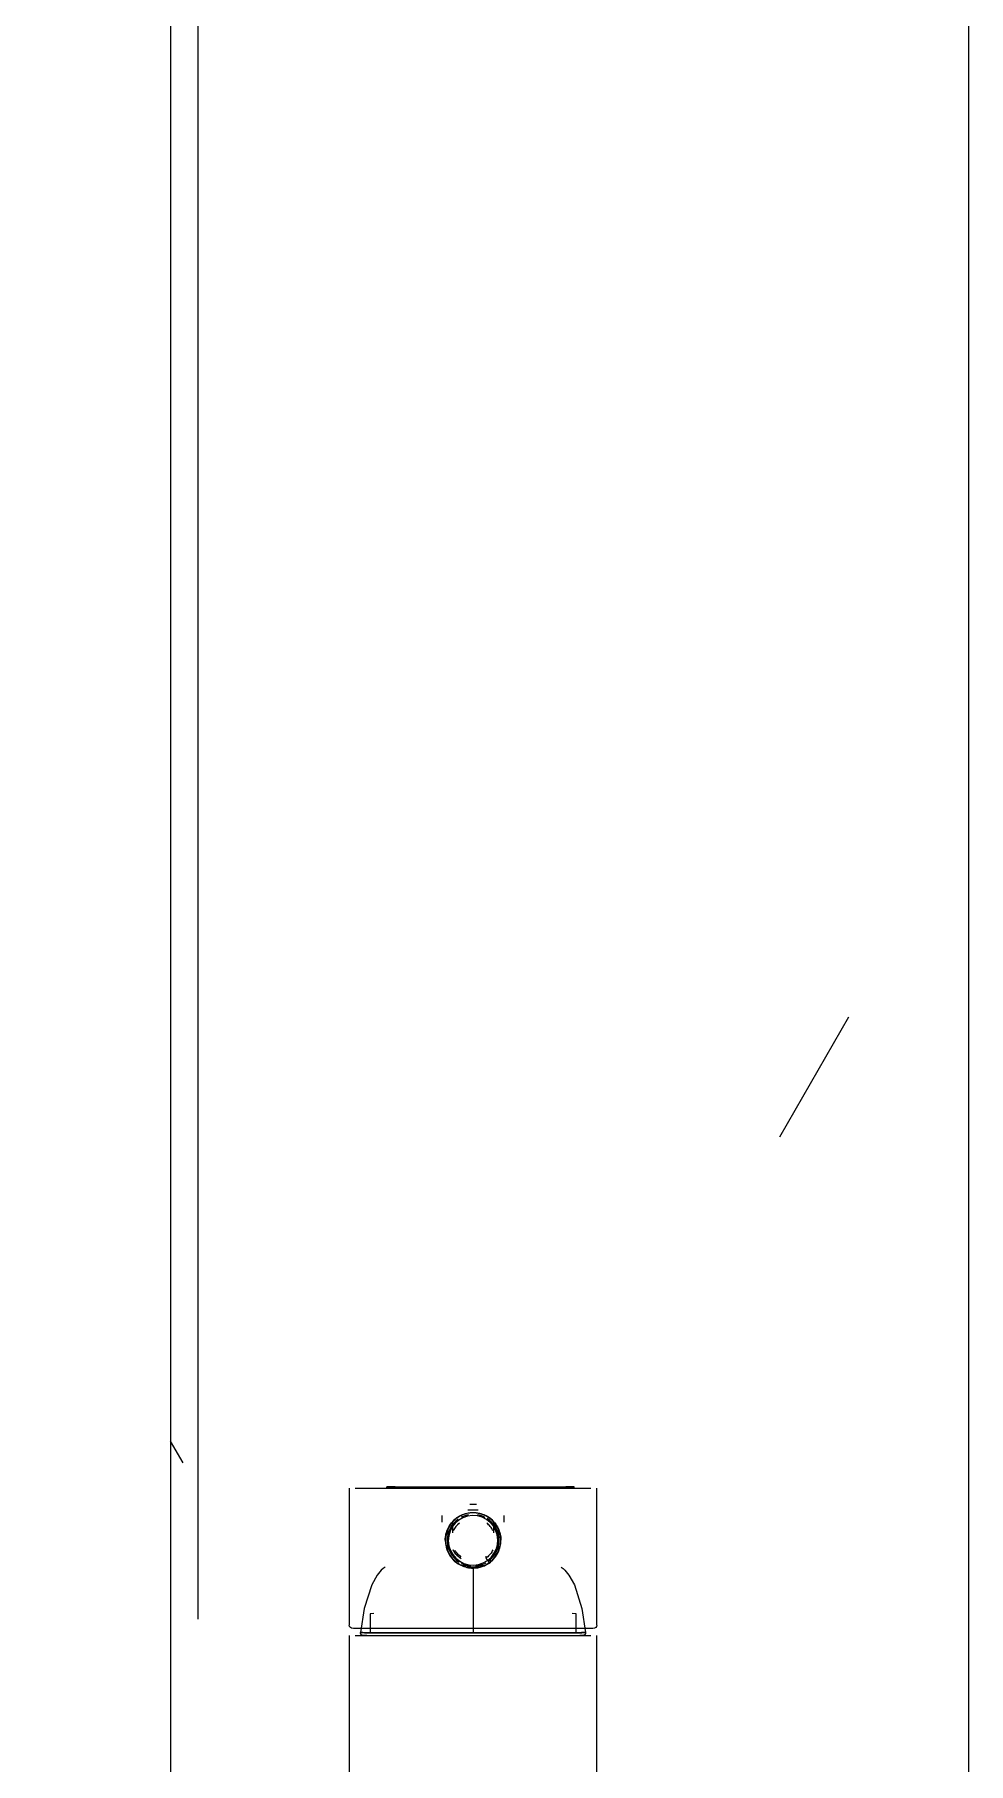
# Model space of a CAD drawing. Header units: millimetres. Extents: x -11245 to 8231, y -22520 to -3800.
# Drawn here: x -7424.3 to -7254.6, y -15160.9 to -14846.7 of the extents above; entities that cross this region are included whole.
import ezdxf

# ---------------------------------------------------------------- set-up
doc = ezdxf.new("R2010")
doc.units = ezdxf.units.MM
for name, color, linetype, lineweight in [('A-DETL-THIN', 151, 'Continuous', 9), ('A-GENM', 13, 'Continuous', 9), ('A-GLAZ', 151, 'Continuous', 9), ('G-IMPT', 8, 'Continuous', 9)]:
    doc.layers.add(name, color=color, linetype=linetype, lineweight=lineweight)
pattern_1 = [(270, (17889.65, -7594.62), (152.4, -609.6), [25.146, -432.054, 25.146, -2870.454]), (270, (17889.65, -7594.62), (152.4, -609.6), [-482.346, -432.054, 25.146, -889.254, -1524]), (270, (17889.65, -7594.62), (152.4, -609.6), [-1828.8, 25.146, -432.054, 25.146, -1041.654]), (270, (17889.65, -7594.62), (152.4, -609.6), [-2311.146, -279.654, 25.146, -736.854]), (30, (17965.85, -7823.22), (451.7291, 436.7823), [25.146, -432.054, 25.146, -432.054, -2438.4]), (30, (17965.85, -7823.22), (451.7291, 436.7823), [-914.4, 25.146, -889.254, 25.146, -432.054, -1066.8]), (30, (17965.85, -7823.22), (451.7291, 436.7823), [-2286, 25.146, -279.654, 25.146, -736.854]), (150, (18270.65, -7899.42), (-604.1291, 172.8177), [25.146, -432.054, 25.146, -2870.454]), (150, (18270.65, -7899.42), (-604.1291, 172.8177), [-482.346, -432.054, 25.146, -889.254, -1524]), (150, (18270.65, -7899.42), (-604.1291, 172.8177), [-1828.8, 25.146, -432.054, 25.146, -1041.654]), (150, (18270.65, -7899.42), (-604.1291, 172.8177), [-2311.146, -279.654, 25.146, -736.854])]

# ---------------------------------------------------------------- blocks, each defined once
blk = doc.blocks.new('CRT_JAN_Correr_Vidro e Madeira_4 Folhas - 220x90 cm p 120-4292420-PONTOS ELÉTRICOS TÉRREO')
at = {"layer": 'A-GLAZ'}
for p, q in [((541.81, 240), (36.81, 240)), ((1095.58, 100), (-1112.19, 100))]:
    blk.add_line(p, q, dxfattribs=at)
blk = doc.blocks.new('CRT_MGN_COZ_Fogão a lenha completo - CRT_MGN_COZ_Fogão a lenha completo-5005769-PONTOS ELÉTRICOS TÉRREO')
at = {"layer": 'A-GENM'}
h = blk.add_hatch(dxfattribs=at)
h.set_pattern_fill('FP_6', color=256, style=0, pattern_type=2)
h.set_pattern_definition(pattern_1)
h.paths.add_polyline_path([(3970, -87.5), (4000, -139.46), (4000, -87.5)])
h.paths.add_polyline_path([(1410, 350), (1410, -340), (4000, -340), (4000, -237.5), (3970, -237.5), (3970, 62.5), (4000, 10.54), (4000, 350), (1442.34, 350)])
h.paths.add_polyline_path([(2256.92, -102.67), (2257.17, 149.9), (2259.08, 159.51), (2263.62, 170), (2271.57, 180.36), (2279.15, 186.57), (2287.79, 191.19), (2297.17, 194.04), (2306.92, 195), (3101.83, 194.76), (3111.44, 192.85), (3121.92, 188.3), (3132.28, 180.36), (3138.5, 172.78), (3143.12, 164.13), (3145.96, 154.75), (3146.92, 145), (3146.68, -149.9), (3144.74, -159.61), (3140.23, -170), (3132.28, -180.36), (3124.7, -186.57), (3116.06, -191.19), (3106.68, -194.04), (3096.92, -195), (2713.98, -195), (2713.74, -227.44), (2752, -228.6), (2752, -271.4), (2722.91, -272.27), (2701.93, -272.2), (2703.76, -271.4), (2692.15, -270.75), (2681.35, -261.85), (2677.61, -249.66), (2682.89, -235.98), (2686.3, -233.5), (2686.31, -225.81), (2686, -195), (2302.02, -194.76), (2292.41, -192.85), (2281.92, -188.3), (2271.57, -180.36), (2265.35, -172.78), (2260.73, -164.13), (2257.89, -154.75), (2256.92, -145), (2256.92, -108.91)])
h.paths.add_polyline_path([(2690.34, -257.95), (2691.94, -259.61), (2690.46, -258.1), (2690.39, -258)])
h.paths.add_polyline_path([(2707.64, -259.78), (2709.56, -258.19), (2708.36, -259.16), (2707.67, -259.76)])
h.paths.add_polyline_path([(2752.46, -231.98), (2753.3, -228.27), (2753.85, -227.5), (2778.8, -228.6), (2778.8, -271.4), (2753.3, -271.73), (2752.46, -232.24)])
h.paths.add_polyline_path([(2776.55, -243.76), (2776.8, -243.79), (2776.8, -243.72)])
h.paths.add_polyline_path([(2777.69, -250), (2778.8, -250.27), (2778.19, -249.26)])
at = {"layer": 'G-IMPT'}
for p, q in [((3096.92, -195), (2713.98, -195)), ((2752, -227.5), (2725, -227.5)), ((2752, -228.6), (2752, -250)), ((2753.3, -250), (2753.3, -228.27)), ((2778.8, -227.5), (2753.87, -227.5)), ((2778.8, -228.6), (2778.8, -250)), ((2755.96, -231.3), (2752.46, -231.3)), ((2752.46, -250), (2752.46, -231.3)), ((2753.3, -234.37), (2753.3, -230.32)), ((2756, -231.98), (2755.96, -231.3)), ((2779, -234.35), (2778.8, -234.35)), ((2778.8, -234.35), (2779, -234.35)), ((2778.8, -234.35), (2779, -234.35)), ((2779, -235.84), (2778.8, -235.84)), ((2779, -235.84), (2779, -266.86)), ((2753.3, -246.85), (2753.3, -239.31)), ((2772.61, -244.4), (2773.78, -244.4)), ((2764.67, -249.58), (2764.67, -248.05)), ((2767.25, -245.4), (2768.99, -245.4)), ((2770.34, -245.4), (2771.35, -245.4)), ((2770.67, -246.32), (2772.71, -246.31)), ((2752, -250), (2752, -271.4)), ((2752.46, -268.7), (2752.46, -250)), ((2753.3, -271.73), (2753.3, -250)), ((2764.67, -251.95), (2764.67, -250.42)), ((2774.8, -250.94), (2774.8, -249.06)), ((2775.8, -250.61), (2775.8, -249.39)), ((2778.8, -251.65), (2778.8, -248.35)), ((2778.8, -250), (2778.8, -271.4)), ((2753.3, -260.69), (2753.3, -253.15)), ((2765.1, -253.09), (2766.08, -252.4)), ((2772.71, -253.69), (2770.67, -253.68)), ((2767.25, -254.6), (2768.99, -254.6)), ((2770.34, -254.6), (2771.35, -254.6)), ((2773.78, -255.6), (2772.61, -255.6)), ((2753.3, -270.15), (2753.3, -265.63)), ((2778.8, -266.86), (2779, -266.86)), ((2752.46, -268.7), (2755.96, -268.7)), ((2755.96, -268.7), (2756, -268)), ((2778.8, -268.35), (2779, -268.35)), ((2778.8, -268.35), (2779, -268.35)), ((2778.8, -268.35), (2779, -268.35)), ((2725, -272.5), (2752, -272.5)), ((2753.87, -272.5), (2778.8, -272.5))]:
    blk.add_line(p, q, dxfattribs=at)
at = {"layer": 'G-IMPT', "flags": 128}
for points in [[(2752, -230.05), (2752, -230.03), (2752, -230.01), (2752, -229.99), (2752.01, -229.97), (2752.01, -229.95), (2752.01, -229.93), (2752.02, -229.91), (2752.03, -229.89), (2752.03, -229.87), (2752.04, -229.85), (2752.05, -229.84), (2752.06, -229.82), (2752.07, -229.8), (2752.08, -229.78), (2752.09, -229.77), (2752.1, -229.75), (2752.11, -229.73), (2752.12, -229.72), (2752.14, -229.7), (2752.15, -229.69), (2752.17, -229.68), (2752.18, -229.66), (2752.2, -229.65), (2752.21, -229.64), (2752.23, -229.63), (2752.25, -229.62), (2752.26, -229.61), (2752.28, -229.6), (2752.3, -229.59), (2752.32, -229.58), (2752.34, -229.58), (2752.36, -229.57), (2752.38, -229.56), (2752.4, -229.56), (2752.42, -229.56), (2752.43, -229.55), (2752.45, -229.55), (2752.47, -229.55), (2752.49, -229.55), (2752.51, -229.55), (2752.53, -229.55), (2752.55, -229.55)], [(2752, -230.67), (2752, -230.49), (2752, -230.34), (2752, -230.22), (2752, -230.13), (2752, -230.07), (2752, -230.05)], [(2752, -230.05), (2752, -230.06), (2752, -230.11), (2752, -230.19), (2752, -230.3), (2752, -230.45), (2752, -230.62), (2752, -230.83), (2752, -231.06), (2752, -231.33), (2752, -231.62), (2752, -231.95), (2752, -232.3), (2752, -232.69), (2752, -233.1), (2752, -233.53), (2752, -234), (2752, -234.49), (2752, -235), (2752, -235.54), (2752, -236.1), (2752, -236.68), (2752, -237.29), (2752, -237.91), (2752, -238.56), (2752, -239.22), (2752, -239.9), (2752, -240.6), (2752, -241.31), (2752, -242.03), (2752, -242.77), (2752, -243.52), (2752, -244.28), (2752, -245.05), (2752, -245.83), (2752, -246.61), (2752, -247.4), (2752, -248.19), (2752, -248.99), (2752, -249.78), (2752, -250)], [(2764.4, -234), (2764.19, -233.64), (2763.89, -233.3), (2762.97, -232.58), (2761.18, -231.59), (2756.88, -230.23), (2752.55, -229.55)], [(2774.3, -249.88), (2774.29, -249.68), (2774.27, -249.48), (2774.25, -249.28), (2774.22, -249.09), (2774.18, -248.89), (2774.13, -248.7), (2774.07, -248.5), (2774.01, -248.31), (2773.94, -248.13), (2773.86, -247.94), (2773.77, -247.76), (2773.68, -247.59), (2773.58, -247.41), (2773.47, -247.24), (2773.36, -247.08), (2773.24, -246.92), (2773.11, -246.76), (2772.98, -246.61), (2772.84, -246.47), (2772.7, -246.33), (2772.55, -246.2), (2772.39, -246.07), (2772.23, -245.95), (2772.07, -245.84), (2771.9, -245.73), (2771.73, -245.63), (2771.55, -245.54), (2771.37, -245.45), (2771.19, -245.37), (2771, -245.3), (2770.81, -245.23), (2770.62, -245.18), (2770.42, -245.13), (2770.23, -245.09), (2770.03, -245.05), (2769.83, -245.03), (2769.63, -245.01), (2769.43, -245), (2769.23, -245), (2769.03, -245.01), (2768.84, -245.02), (2768.64, -245.04), (2768.44, -245.07), (2768.24, -245.11), (2768.05, -245.16), (2767.86, -245.21), (2767.67, -245.27), (2767.48, -245.34), (2767.29, -245.42), (2767.11, -245.5), (2766.93, -245.6), (2766.76, -245.69), (2766.59, -245.8), (2766.42, -245.91), (2766.26, -246.03), (2766.11, -246.15), (2765.95, -246.28), (2765.81, -246.42), (2765.67, -246.56), (2765.53, -246.71), (2765.4, -246.87), (2765.28, -247.02), (2765.17, -247.19), (2765.06, -247.35), (2764.96, -247.53), (2764.86, -247.7), (2764.77, -247.88), (2764.69, -248.06), (2764.62, -248.25), (2764.55, -248.44), (2764.49, -248.63), (2764.44, -248.82), (2764.4, -249.02), (2764.36, -249.21), (2764.33, -249.41), (2764.32, -249.61), (2764.3, -249.81), (2764.3, -250.01), (2764.3, -250.06)], [(2752, -250), (2752, -250.8), (2752, -251.59), (2752, -252.39), (2752, -253.18), (2752, -253.96), (2752, -254.74), (2752, -255.51), (2752, -256.28), (2752, -257.03), (2752, -257.77), (2752, -258.5), (2752, -259.21), (2752, -259.91), (2752, -260.6), (2752, -261.27), (2752, -261.92), (2752, -262.55), (2752, -263.16), (2752, -263.75), (2752, -264.31), (2752, -264.86), (2752, -265.38), (2752, -265.87), (2752, -266.34), (2752, -266.79), (2752, -267.21), (2752, -267.6), (2752, -267.96), (2752, -268.29), (2752, -268.6), (2752, -268.87), (2752, -269.11), (2752, -269.33), (2752, -269.51), (2752, -269.66), (2752, -269.78), (2752, -269.87), (2752, -269.93), (2752, -269.95)], [(2764.3, -250.12), (2764.31, -250.32), (2764.33, -250.52), (2764.35, -250.72), (2764.38, -250.91), (2764.42, -251.11), (2764.47, -251.3), (2764.53, -251.5), (2764.59, -251.69), (2764.66, -251.87), (2764.74, -252.06), (2764.83, -252.24), (2764.92, -252.41), (2765.02, -252.59), (2765.13, -252.76), (2765.24, -252.92), (2765.36, -253.08), (2765.49, -253.24), (2765.62, -253.39), (2765.76, -253.53), (2765.9, -253.67), (2766.05, -253.8), (2766.21, -253.93), (2766.37, -254.05), (2766.53, -254.16), (2766.7, -254.27), (2766.87, -254.37), (2767.05, -254.46), (2767.23, -254.55), (2767.41, -254.63), (2767.6, -254.7), (2767.79, -254.77), (2767.98, -254.82), (2768.18, -254.87), (2768.37, -254.91), (2768.57, -254.95), (2768.77, -254.97), (2768.97, -254.99), (2769.17, -255), (2769.37, -255), (2769.57, -254.99), (2769.76, -254.98), (2769.96, -254.96), (2770.16, -254.93), (2770.36, -254.89), (2770.55, -254.84), (2770.74, -254.79), (2770.93, -254.73), (2771.12, -254.66), (2771.31, -254.58), (2771.49, -254.5), (2771.67, -254.4), (2771.84, -254.31), (2772.01, -254.2), (2772.18, -254.09), (2772.34, -253.97), (2772.49, -253.85), (2772.65, -253.72), (2772.79, -253.58), (2772.93, -253.44), (2773.07, -253.29), (2773.2, -253.13), (2773.32, -252.98), (2773.43, -252.81), (2773.54, -252.65), (2773.64, -252.47), (2773.74, -252.3), (2773.83, -252.12), (2773.91, -251.94), (2773.98, -251.75), (2774.05, -251.56), (2774.11, -251.37), (2774.16, -251.18), (2774.2, -250.98), (2774.24, -250.79), (2774.27, -250.59), (2774.28, -250.39), (2774.3, -250.19), (2774.3, -249.99), (2774.3, -249.94)], [(2766.4, -252.3), (2766.23, -252.33), (2766.08, -252.4)], [(2764.4, -266), (2764.19, -266.36), (2763.89, -266.7), (2762.97, -267.42), (2761.18, -268.41), (2756.88, -269.77), (2752.55, -270.45)], [(2752, -269.95), (2752, -269.94), (2752, -269.89), (2752, -269.81), (2752, -269.7), (2752, -269.55), (2752, -269.38)], [(2752.55, -270.45), (2752.53, -270.45), (2752.51, -270.45), (2752.49, -270.45), (2752.47, -270.45), (2752.45, -270.45), (2752.43, -270.45), (2752.41, -270.44), (2752.39, -270.44), (2752.37, -270.43), (2752.35, -270.43), (2752.33, -270.42), (2752.31, -270.42), (2752.29, -270.41), (2752.28, -270.4), (2752.26, -270.39), (2752.24, -270.38), (2752.22, -270.37), (2752.21, -270.36), (2752.19, -270.34), (2752.18, -270.33), (2752.16, -270.32), (2752.15, -270.31), (2752.13, -270.29), (2752.12, -270.28), (2752.11, -270.26), (2752.09, -270.24), (2752.08, -270.23), (2752.07, -270.21), (2752.06, -270.19), (2752.05, -270.18), (2752.04, -270.16), (2752.04, -270.14), (2752.03, -270.12), (2752.02, -270.1), (2752.02, -270.08), (2752.01, -270.06), (2752.01, -270.04), (2752.01, -270.02), (2752, -270), (2752, -269.98), (2752, -269.96), (2752, -269.95)]]:
    blk.add_lwpolyline(points, dxfattribs=at)
at = {"layer": 'G-IMPT'}
for radius, start, end in [(5.05, 90, 142.1674), (5, 38.127, 141.9337), (5, 90, 128.5714), (5.05, 37.8326, 90), (5, 51.4286, 90), (5, 154.8551, 167.1429), (4.7, 152.9513, 170), (4.5, 1.3693, 181.3693), (5, 141.4286, 154.2857), (4.7, 90, 147.2374), (4.7, 35.365, 90), (5, 25.7143, 38.5714), (4.7, 10, 27.035), (5, 0, 25.1542), (5, 168.6569, 180), (5, 178.0045, 180), (5, 180, 191.3602), (5, 181.3693, 183.2933), (5, 192.8571, 218.5714), (4.7, 190, 210), (4.5, 181.3693, 1.3693), (5, 321.4286, 360), (4.7, 332.4541, 350), (5.05, 210.2856, 270), (5, 210.4041, 332.1301), (4.7, 215.365, 270), (5, 231.4286, 270), (5.05, 270, 331.6083), (4.7, 270, 327.2374), (5, 270, 308.5714)]:
    blk.add_arc((2769.3, -250), radius, start, end, dxfattribs=at)
for points in [[(2753.3, -228.27), (2753.3, -227.76), (2753.49, -227.51), (2753.85, -227.5)], [(2779, -234.35), (2779, -234.35), (2779, -234.94), (2779, -235.84)], [(2779, -235.84), (2779, -234.94), (2779, -234.35), (2779, -234.35)], [(2752.55, -245.07), (2752.55, -246.76), (2752.55, -248.43), (2752.55, -250)], [(2765.54, -247.22), (2765.47, -247.17), (2765.4, -247.13), (2765.34, -247.08)], [(2766.4, -247.7), (2766.34, -247.7), (2766.23, -247.68), (2766.13, -247.63), (2766.08, -247.6)], [(2766.4, -247.7), (2766.54, -247.51), (2766.86, -247.15), (2767.25, -246.86), (2767.46, -246.74)], [(2772.43, -247.51), (2772.05, -247.04), (2771.57, -246.66), (2771.04, -246.4)], [(2772.43, -247.51), (2772.24, -247.27), (2771.81, -246.85), (2771.3, -246.53), (2771.04, -246.4)], [(2752.55, -250), (2752.55, -251.57), (2752.55, -253.24), (2752.55, -254.93)], [(2764.4, -250), (2764.4, -249.64), (2764.4, -249.28), (2764.4, -248.91)], [(2764.4, -251.1), (2764.4, -250.73), (2764.4, -250.36), (2764.4, -250)], [(2767.56, -253.6), (2767.3, -253.47), (2766.79, -253.15), (2766.36, -252.73), (2766.17, -252.49)], [(2767.56, -253.6), (2767.29, -253.47), (2766.78, -253.15), (2766.36, -252.73), (2766.17, -252.49)], [(2771.04, -253.6), (2771.3, -253.47), (2771.81, -253.15), (2772.24, -252.73), (2772.43, -252.49)], [(2771.04, -253.6), (2771.31, -253.47), (2771.82, -253.15), (2772.24, -252.73), (2772.43, -252.49)], [(2779, -268.35), (2779, -268.35), (2779, -267.76), (2779, -266.86)], [(2779, -266.86), (2779, -267.76), (2779, -268.35), (2779, -268.35)], [(2752.55, -267.62), (2752.55, -268.09), (2752.55, -268.91), (2752.55, -269.77), (2752.55, -270.32), (2752.55, -270.52), (2752.55, -270.32), (2752.55, -269.96), (2752.55, -269.72)], [(2753.85, -272.5), (2753.49, -272.49), (2753.3, -272.24), (2753.3, -271.73)]]:
    blk.add_open_spline(points, degree=3, dxfattribs=at)
for points, knots in [([(2752.46, -230.55), (2752.46, -230.4), (2752.46, -230.13), (2752.46, -230.38), (2752.46, -231.36), (2752.46, -232.81), (2752.46, -234.8), (2752.46, -237.28), (2752.46, -240.08), (2752.46, -243.2), (2752.46, -246.65), (2752.46, -248.91), (2752.46, -250)], [-0.5555556, -0.5555556, -0.5555556, -0.5555556, -0.5138889, -0.4444444, -0.3888889, -0.3333333, -0.2777778, -0.2222222, -0.1666667, -0.1111111, -0.0555556, 0, 0, 0, 0]), ([(2752.55, -229.95), (2752.55, -229.87), (2752.55, -229.65), (2752.55, -229.48), (2752.55, -229.68), (2752.55, -230.23), (2752.55, -231.09), (2752.55, -232.32), (2752.55, -233.88), (2752.55, -236.27), (2752.55, -238.45), (2752.55, -240.05)], [0.4388646, 0.4388646, 0.4388646, 0.4388646, 0.4583333, 0.5, 0.5416667, 0.5833333, 0.625, 0.6666667, 0.7083333, 0.75, 0.8333333, 0.8333333, 0.8333333, 0.8333333]), ([(2769.3, -244.95), (2768.72, -244.95), (2767.6, -245.14), (2765.92, -246.07), (2764.6, -247.73), (2764.25, -249.23), (2764.25, -250)], [-1, -1, -1, -1, -0.785714, -0.571429, -0.285714, 0, 0, 0, 0]), ([(2769.3, -244.95), (2769.68, -244.95), (2770.44, -245.04), (2771.51, -245.41), (2772.32, -245.92), (2772.88, -246.42), (2773.38, -246.98), (2773.89, -247.79), (2774.26, -248.86), (2774.35, -249.62), (2774.35, -250)], [-1, -1, -1, -1, -0.857143, -0.714286, -0.571429, -0.5, -0.428571, -0.285714, -0.142857, 0, 0, 0, 0]), ([(2765.92, -247.86), (2766, -247.74), (2766.43, -247.13), (2767.03, -246.66), (2767.56, -246.4)], [-0.641265, -0.641265, -0.641265, -0.641265, -0.5714286, -0.2857143, -0.2857143, -0.2857143, -0.2857143]), ([(2765.92, -247.86), (2766, -247.74), (2766.26, -247.38), (2766.79, -246.85), (2767.3, -246.53), (2767.56, -246.4)], [-0.6413725, -0.6413725, -0.6413725, -0.6413725, -0.5714286, -0.4285714, -0.2857143, -0.2857143, -0.2857143, -0.2857143]), ([(2752.46, -250), (2752.46, -251.36), (2752.46, -254.2), (2752.46, -258.45), (2752.46, -261.45), (2752.46, -263.69), (2752.46, -265.16), (2752.46, -266.46), (2752.46, -267.94), (2752.46, -269.21), (2752.46, -269.91), (2752.46, -269.7), (2752.46, -269.45)], [-1, -1, -1, -1, -0.9305556, -0.8611111, -0.7916667, -0.7569444, -0.7222222, -0.6875, -0.6527778, -0.5833333, -0.5138889, -0.4444444, -0.4444444, -0.4444444, -0.4444444]), ([(2764.4, -250), (2764.29, -250), (2764.04, -250), (2763.63, -250), (2763.31, -250), (2762.98, -250), (2762.53, -250), (2761.71, -250), (2760.47, -250), (2758.92, -250), (2757.35, -250), (2755.23, -250), (2753.62, -250), (2752.55, -250)], [-1, -1, -1, -1, -0.9375, -0.90625, -0.875, -0.84375, -0.8125, -0.75, -0.625, -0.5, -0.375, -0.25, 0, 0, 0, 0]), ([(2764.25, -250), (2764.25, -250.58), (2764.44, -251.7), (2765.37, -253.38), (2767.03, -254.7), (2768.53, -255.05), (2769.3, -255.05)], [-1, -1, -1, -1, -0.785714, -0.571429, -0.285714, 0, 0, 0, 0]), ([(2774.35, -250), (2774.35, -250.38), (2774.26, -251.14), (2773.89, -252.21), (2773.38, -253.02), (2772.88, -253.58), (2772.32, -254.08), (2771.51, -254.59), (2770.44, -254.96), (2769.68, -255.05), (2769.3, -255.05)], [-1, -1, -1, -1, -0.857143, -0.714286, -0.571429, -0.5, -0.428571, -0.285714, -0.142857, 0, 0, 0, 0]), ([(2752.55, -259.95), (2752.55, -261.55), (2752.55, -263.73), (2752.55, -266.12), (2752.55, -267.16), (2752.55, -267.62)], [0.1666667, 0.1666667, 0.1666667, 0.1666667, 0.25, 0.2916667, 0.3333333, 0.3333333, 0.3333333, 0.3333333])]:
    blk.add_open_spline(points, degree=3, knots=knots, dxfattribs=at)
blk = doc.blocks.new('CRT_MGN_COZ_Fogão a lenha completo - CRT_MGN_COZ_Fogão a lenha completo-V30-PONTOS ELÉTRICOS TÉRREO')
at = {"layer": 'A-GENM'}
h = blk.add_hatch(dxfattribs=at)
h.set_pattern_fill('FP_6', color=256, style=0, pattern_type=2)
h.set_pattern_definition(pattern_1)
h.paths.add_polyline_path([(3970, -87.5), (4000, -139.46), (4000, -87.5)])
h.paths.add_polyline_path([(1410, 350), (1410, -340), (4000, -340), (4000, -237.5), (3970, -237.5), (3970, 62.5), (4000, 10.54), (4000, 350), (1442.34, 350)])
h.paths.add_polyline_path([(2256.92, -102.67), (2257.17, 149.9), (2259.08, 159.51), (2263.62, 170), (2271.57, 180.36), (2279.15, 186.57), (2287.79, 191.19), (2297.17, 194.04), (2306.92, 195), (3101.83, 194.76), (3111.44, 192.85), (3121.92, 188.3), (3132.28, 180.36), (3138.5, 172.78), (3143.12, 164.13), (3145.96, 154.75), (3146.92, 145), (3146.68, -149.9), (3144.74, -159.61), (3140.23, -170), (3132.28, -180.36), (3124.7, -186.57), (3116.06, -191.19), (3106.68, -194.04), (3096.92, -195), (2713.98, -195), (2713.74, -227.44), (2752, -228.6), (2752, -271.4), (2722.91, -272.27), (2701.93, -272.2), (2703.76, -271.4), (2692.15, -270.75), (2681.35, -261.85), (2677.61, -249.66), (2682.89, -235.98), (2686.3, -233.5), (2686.31, -225.81), (2686, -195), (2302.02, -194.76), (2292.41, -192.85), (2281.92, -188.3), (2271.57, -180.36), (2265.35, -172.78), (2260.73, -164.13), (2257.89, -154.75), (2256.92, -145), (2256.92, -108.91)])
h.paths.add_polyline_path([(2690.34, -257.95), (2691.94, -259.61), (2690.46, -258.1), (2690.39, -258)])
h.paths.add_polyline_path([(2707.64, -259.78), (2709.56, -258.19), (2708.36, -259.16), (2707.67, -259.76)])
h.paths.add_polyline_path([(2752.46, -231.98), (2753.3, -228.27), (2753.85, -227.5), (2778.8, -228.6), (2778.8, -271.4), (2753.3, -271.73), (2752.46, -232.24)])
h.paths.add_polyline_path([(2776.55, -243.76), (2776.8, -243.79), (2776.8, -243.72)])
h.paths.add_polyline_path([(2777.69, -250), (2778.8, -250.27), (2778.19, -249.26)])
at = {"layer": 'G-IMPT'}
for p, q in [((3096.92, -195), (2713.98, -195)), ((2752, -227.5), (2725, -227.5)), ((2752, -228.6), (2752, -250)), ((2753.3, -250), (2753.3, -228.27)), ((2778.8, -227.5), (2753.87, -227.5)), ((2778.8, -228.6), (2778.8, -250)), ((2755.96, -231.3), (2752.46, -231.3)), ((2752.46, -250), (2752.46, -231.3)), ((2753.3, -234.37), (2753.3, -230.32)), ((2756, -231.98), (2755.96, -231.3)), ((2779, -234.35), (2778.8, -234.35)), ((2778.8, -234.35), (2779, -234.35)), ((2778.8, -234.35), (2779, -234.35)), ((2779, -235.84), (2778.8, -235.84)), ((2779, -235.84), (2779, -266.86)), ((2753.3, -246.85), (2753.3, -239.31)), ((2772.61, -244.4), (2773.78, -244.4)), ((2764.67, -249.58), (2764.67, -248.05)), ((2767.25, -245.4), (2768.99, -245.4)), ((2770.34, -245.4), (2771.35, -245.4)), ((2770.67, -246.32), (2772.71, -246.31)), ((2752, -250), (2752, -271.4)), ((2752.46, -268.7), (2752.46, -250)), ((2753.3, -271.73), (2753.3, -250)), ((2764.67, -251.95), (2764.67, -250.42)), ((2774.8, -250.94), (2774.8, -249.06)), ((2775.8, -250.61), (2775.8, -249.39)), ((2778.8, -251.65), (2778.8, -248.35)), ((2778.8, -250), (2778.8, -271.4)), ((2753.3, -260.69), (2753.3, -253.15)), ((2765.1, -253.09), (2766.08, -252.4)), ((2772.71, -253.69), (2770.67, -253.68)), ((2767.25, -254.6), (2768.99, -254.6)), ((2770.34, -254.6), (2771.35, -254.6)), ((2773.78, -255.6), (2772.61, -255.6)), ((2753.3, -270.15), (2753.3, -265.63)), ((2778.8, -266.86), (2779, -266.86)), ((2752.46, -268.7), (2755.96, -268.7)), ((2755.96, -268.7), (2756, -268)), ((2778.8, -268.35), (2779, -268.35)), ((2778.8, -268.35), (2779, -268.35)), ((2778.8, -268.35), (2779, -268.35)), ((2725, -272.5), (2752, -272.5)), ((2753.87, -272.5), (2778.8, -272.5))]:
    blk.add_line(p, q, dxfattribs=at)
at = {"layer": 'G-IMPT', "flags": 128}
for points in [[(2752, -230.05), (2752, -230.03), (2752, -230.01), (2752, -229.99), (2752.01, -229.97), (2752.01, -229.95), (2752.01, -229.93), (2752.02, -229.91), (2752.03, -229.89), (2752.03, -229.87), (2752.04, -229.85), (2752.05, -229.84), (2752.06, -229.82), (2752.07, -229.8), (2752.08, -229.78), (2752.09, -229.77), (2752.1, -229.75), (2752.11, -229.73), (2752.12, -229.72), (2752.14, -229.7), (2752.15, -229.69), (2752.17, -229.68), (2752.18, -229.66), (2752.2, -229.65), (2752.21, -229.64), (2752.23, -229.63), (2752.25, -229.62), (2752.26, -229.61), (2752.28, -229.6), (2752.3, -229.59), (2752.32, -229.58), (2752.34, -229.58), (2752.36, -229.57), (2752.38, -229.56), (2752.4, -229.56), (2752.42, -229.56), (2752.43, -229.55), (2752.45, -229.55), (2752.47, -229.55), (2752.49, -229.55), (2752.51, -229.55), (2752.53, -229.55), (2752.55, -229.55)], [(2752, -230.67), (2752, -230.49), (2752, -230.34), (2752, -230.22), (2752, -230.13), (2752, -230.07), (2752, -230.05)], [(2752, -230.05), (2752, -230.06), (2752, -230.11), (2752, -230.19), (2752, -230.3), (2752, -230.45), (2752, -230.62), (2752, -230.83), (2752, -231.06), (2752, -231.33), (2752, -231.62), (2752, -231.95), (2752, -232.3), (2752, -232.69), (2752, -233.1), (2752, -233.53), (2752, -234), (2752, -234.49), (2752, -235), (2752, -235.54), (2752, -236.1), (2752, -236.68), (2752, -237.29), (2752, -237.91), (2752, -238.56), (2752, -239.22), (2752, -239.9), (2752, -240.6), (2752, -241.31), (2752, -242.03), (2752, -242.77), (2752, -243.52), (2752, -244.28), (2752, -245.05), (2752, -245.83), (2752, -246.61), (2752, -247.4), (2752, -248.19), (2752, -248.99), (2752, -249.78), (2752, -250)], [(2764.4, -234), (2764.19, -233.64), (2763.89, -233.3), (2762.97, -232.58), (2761.18, -231.59), (2756.88, -230.23), (2752.55, -229.55)], [(2774.3, -249.88), (2774.29, -249.68), (2774.27, -249.48), (2774.25, -249.28), (2774.22, -249.09), (2774.18, -248.89), (2774.13, -248.7), (2774.07, -248.5), (2774.01, -248.31), (2773.94, -248.13), (2773.86, -247.94), (2773.77, -247.76), (2773.68, -247.59), (2773.58, -247.41), (2773.47, -247.24), (2773.36, -247.08), (2773.24, -246.92), (2773.11, -246.76), (2772.98, -246.61), (2772.84, -246.47), (2772.7, -246.33), (2772.55, -246.2), (2772.39, -246.07), (2772.23, -245.95), (2772.07, -245.84), (2771.9, -245.73), (2771.73, -245.63), (2771.55, -245.54), (2771.37, -245.45), (2771.19, -245.37), (2771, -245.3), (2770.81, -245.23), (2770.62, -245.18), (2770.42, -245.13), (2770.23, -245.09), (2770.03, -245.05), (2769.83, -245.03), (2769.63, -245.01), (2769.43, -245), (2769.23, -245), (2769.03, -245.01), (2768.84, -245.02), (2768.64, -245.04), (2768.44, -245.07), (2768.24, -245.11), (2768.05, -245.16), (2767.86, -245.21), (2767.67, -245.27), (2767.48, -245.34), (2767.29, -245.42), (2767.11, -245.5), (2766.93, -245.6), (2766.76, -245.69), (2766.59, -245.8), (2766.42, -245.91), (2766.26, -246.03), (2766.11, -246.15), (2765.95, -246.28), (2765.81, -246.42), (2765.67, -246.56), (2765.53, -246.71), (2765.4, -246.87), (2765.28, -247.02), (2765.17, -247.19), (2765.06, -247.35), (2764.96, -247.53), (2764.86, -247.7), (2764.77, -247.88), (2764.69, -248.06), (2764.62, -248.25), (2764.55, -248.44), (2764.49, -248.63), (2764.44, -248.82), (2764.4, -249.02), (2764.36, -249.21), (2764.33, -249.41), (2764.32, -249.61), (2764.3, -249.81), (2764.3, -250.01), (2764.3, -250.06)], [(2752, -250), (2752, -250.8), (2752, -251.59), (2752, -252.39), (2752, -253.18), (2752, -253.96), (2752, -254.74), (2752, -255.51), (2752, -256.28), (2752, -257.03), (2752, -257.77), (2752, -258.5), (2752, -259.21), (2752, -259.91), (2752, -260.6), (2752, -261.27), (2752, -261.92), (2752, -262.55), (2752, -263.16), (2752, -263.75), (2752, -264.31), (2752, -264.86), (2752, -265.38), (2752, -265.87), (2752, -266.34), (2752, -266.79), (2752, -267.21), (2752, -267.6), (2752, -267.96), (2752, -268.29), (2752, -268.6), (2752, -268.87), (2752, -269.11), (2752, -269.33), (2752, -269.51), (2752, -269.66), (2752, -269.78), (2752, -269.87), (2752, -269.93), (2752, -269.95)], [(2764.3, -250.12), (2764.31, -250.32), (2764.33, -250.52), (2764.35, -250.72), (2764.38, -250.91), (2764.42, -251.11), (2764.47, -251.3), (2764.53, -251.5), (2764.59, -251.69), (2764.66, -251.87), (2764.74, -252.06), (2764.83, -252.24), (2764.92, -252.41), (2765.02, -252.59), (2765.13, -252.76), (2765.24, -252.92), (2765.36, -253.08), (2765.49, -253.24), (2765.62, -253.39), (2765.76, -253.53), (2765.9, -253.67), (2766.05, -253.8), (2766.21, -253.93), (2766.37, -254.05), (2766.53, -254.16), (2766.7, -254.27), (2766.87, -254.37), (2767.05, -254.46), (2767.23, -254.55), (2767.41, -254.63), (2767.6, -254.7), (2767.79, -254.77), (2767.98, -254.82), (2768.18, -254.87), (2768.37, -254.91), (2768.57, -254.95), (2768.77, -254.97), (2768.97, -254.99), (2769.17, -255), (2769.37, -255), (2769.57, -254.99), (2769.76, -254.98), (2769.96, -254.96), (2770.16, -254.93), (2770.36, -254.89), (2770.55, -254.84), (2770.74, -254.79), (2770.93, -254.73), (2771.12, -254.66), (2771.31, -254.58), (2771.49, -254.5), (2771.67, -254.4), (2771.84, -254.31), (2772.01, -254.2), (2772.18, -254.09), (2772.34, -253.97), (2772.49, -253.85), (2772.65, -253.72), (2772.79, -253.58), (2772.93, -253.44), (2773.07, -253.29), (2773.2, -253.13), (2773.32, -252.98), (2773.43, -252.81), (2773.54, -252.65), (2773.64, -252.47), (2773.74, -252.3), (2773.83, -252.12), (2773.91, -251.94), (2773.98, -251.75), (2774.05, -251.56), (2774.11, -251.37), (2774.16, -251.18), (2774.2, -250.98), (2774.24, -250.79), (2774.27, -250.59), (2774.28, -250.39), (2774.3, -250.19), (2774.3, -249.99), (2774.3, -249.94)], [(2766.4, -252.3), (2766.23, -252.33), (2766.08, -252.4)], [(2764.4, -266), (2764.19, -266.36), (2763.89, -266.7), (2762.97, -267.42), (2761.18, -268.41), (2756.88, -269.77), (2752.55, -270.45)], [(2752, -269.95), (2752, -269.94), (2752, -269.89), (2752, -269.81), (2752, -269.7), (2752, -269.55), (2752, -269.38)], [(2752.55, -270.45), (2752.53, -270.45), (2752.51, -270.45), (2752.49, -270.45), (2752.47, -270.45), (2752.45, -270.45), (2752.43, -270.45), (2752.41, -270.44), (2752.39, -270.44), (2752.37, -270.43), (2752.35, -270.43), (2752.33, -270.42), (2752.31, -270.42), (2752.29, -270.41), (2752.28, -270.4), (2752.26, -270.39), (2752.24, -270.38), (2752.22, -270.37), (2752.21, -270.36), (2752.19, -270.34), (2752.18, -270.33), (2752.16, -270.32), (2752.15, -270.31), (2752.13, -270.29), (2752.12, -270.28), (2752.11, -270.26), (2752.09, -270.24), (2752.08, -270.23), (2752.07, -270.21), (2752.06, -270.19), (2752.05, -270.18), (2752.04, -270.16), (2752.04, -270.14), (2752.03, -270.12), (2752.02, -270.1), (2752.02, -270.08), (2752.01, -270.06), (2752.01, -270.04), (2752.01, -270.02), (2752, -270), (2752, -269.98), (2752, -269.96), (2752, -269.95)]]:
    blk.add_lwpolyline(points, dxfattribs=at)
at = {"layer": 'G-IMPT'}
for radius, start, end in [(5.05, 90, 142.1674), (5, 38.127, 141.9337), (5, 90, 128.5714), (5.05, 37.8326, 90), (5, 51.4286, 90), (5, 154.8551, 167.1429), (4.7, 152.9513, 170), (4.5, 1.3693, 181.3693), (5, 141.4286, 154.2857), (4.7, 90, 147.2374), (4.7, 35.365, 90), (5, 25.7143, 38.5714), (4.7, 10, 27.035), (5, 0, 25.1542), (5, 168.6569, 180), (5, 178.0045, 180), (5, 180, 191.3602), (5, 181.3693, 183.2933), (5, 192.8571, 218.5714), (4.7, 190, 210), (4.5, 181.3693, 1.3693), (5, 321.4286, 360), (4.7, 332.4541, 350), (5.05, 210.2856, 270), (5, 210.4041, 332.1301), (4.7, 215.365, 270), (5, 231.4286, 270), (5.05, 270, 331.6083), (4.7, 270, 327.2374), (5, 270, 308.5714)]:
    blk.add_arc((2769.3, -250), radius, start, end, dxfattribs=at)
for points in [[(2753.3, -228.27), (2753.3, -227.76), (2753.49, -227.51), (2753.85, -227.5)], [(2779, -234.35), (2779, -234.35), (2779, -234.94), (2779, -235.84)], [(2779, -235.84), (2779, -234.94), (2779, -234.35), (2779, -234.35)], [(2752.55, -245.07), (2752.55, -246.76), (2752.55, -248.43), (2752.55, -250)], [(2765.54, -247.22), (2765.47, -247.17), (2765.4, -247.13), (2765.34, -247.08)], [(2766.4, -247.7), (2766.34, -247.7), (2766.23, -247.68), (2766.13, -247.63), (2766.08, -247.6)], [(2766.4, -247.7), (2766.54, -247.51), (2766.86, -247.15), (2767.25, -246.86), (2767.46, -246.74)], [(2772.43, -247.51), (2772.05, -247.04), (2771.57, -246.66), (2771.04, -246.4)], [(2772.43, -247.51), (2772.24, -247.27), (2771.81, -246.85), (2771.3, -246.53), (2771.04, -246.4)], [(2752.55, -250), (2752.55, -251.57), (2752.55, -253.24), (2752.55, -254.93)], [(2764.4, -250), (2764.4, -249.64), (2764.4, -249.28), (2764.4, -248.91)], [(2764.4, -251.1), (2764.4, -250.73), (2764.4, -250.36), (2764.4, -250)], [(2767.56, -253.6), (2767.3, -253.47), (2766.79, -253.15), (2766.36, -252.73), (2766.17, -252.49)], [(2767.56, -253.6), (2767.29, -253.47), (2766.78, -253.15), (2766.36, -252.73), (2766.17, -252.49)], [(2771.04, -253.6), (2771.3, -253.47), (2771.81, -253.15), (2772.24, -252.73), (2772.43, -252.49)], [(2771.04, -253.6), (2771.31, -253.47), (2771.82, -253.15), (2772.24, -252.73), (2772.43, -252.49)], [(2779, -268.35), (2779, -268.35), (2779, -267.76), (2779, -266.86)], [(2779, -266.86), (2779, -267.76), (2779, -268.35), (2779, -268.35)], [(2752.55, -267.62), (2752.55, -268.09), (2752.55, -268.91), (2752.55, -269.77), (2752.55, -270.32), (2752.55, -270.52), (2752.55, -270.32), (2752.55, -269.96), (2752.55, -269.72)], [(2753.85, -272.5), (2753.49, -272.49), (2753.3, -272.24), (2753.3, -271.73)]]:
    blk.add_open_spline(points, degree=3, dxfattribs=at)
for points, knots in [([(2752.46, -230.55), (2752.46, -230.4), (2752.46, -230.13), (2752.46, -230.38), (2752.46, -231.36), (2752.46, -232.81), (2752.46, -234.8), (2752.46, -237.28), (2752.46, -240.08), (2752.46, -243.2), (2752.46, -246.65), (2752.46, -248.91), (2752.46, -250)], [-0.5555556, -0.5555556, -0.5555556, -0.5555556, -0.5138889, -0.4444444, -0.3888889, -0.3333333, -0.2777778, -0.2222222, -0.1666667, -0.1111111, -0.0555556, 0, 0, 0, 0]), ([(2752.55, -229.95), (2752.55, -229.87), (2752.55, -229.65), (2752.55, -229.48), (2752.55, -229.68), (2752.55, -230.23), (2752.55, -231.09), (2752.55, -232.32), (2752.55, -233.88), (2752.55, -236.27), (2752.55, -238.45), (2752.55, -240.05)], [0.4388646, 0.4388646, 0.4388646, 0.4388646, 0.4583333, 0.5, 0.5416667, 0.5833333, 0.625, 0.6666667, 0.7083333, 0.75, 0.8333333, 0.8333333, 0.8333333, 0.8333333]), ([(2769.3, -244.95), (2768.72, -244.95), (2767.6, -245.14), (2765.92, -246.07), (2764.6, -247.73), (2764.25, -249.23), (2764.25, -250)], [-1, -1, -1, -1, -0.785714, -0.571429, -0.285714, 0, 0, 0, 0]), ([(2769.3, -244.95), (2769.68, -244.95), (2770.44, -245.04), (2771.51, -245.41), (2772.32, -245.92), (2772.88, -246.42), (2773.38, -246.98), (2773.89, -247.79), (2774.26, -248.86), (2774.35, -249.62), (2774.35, -250)], [-1, -1, -1, -1, -0.857143, -0.714286, -0.571429, -0.5, -0.428571, -0.285714, -0.142857, 0, 0, 0, 0]), ([(2765.92, -247.86), (2766, -247.74), (2766.43, -247.13), (2767.03, -246.66), (2767.56, -246.4)], [-0.641265, -0.641265, -0.641265, -0.641265, -0.5714286, -0.2857143, -0.2857143, -0.2857143, -0.2857143]), ([(2765.92, -247.86), (2766, -247.74), (2766.26, -247.38), (2766.79, -246.85), (2767.3, -246.53), (2767.56, -246.4)], [-0.6413725, -0.6413725, -0.6413725, -0.6413725, -0.5714286, -0.4285714, -0.2857143, -0.2857143, -0.2857143, -0.2857143]), ([(2752.46, -250), (2752.46, -251.36), (2752.46, -254.2), (2752.46, -258.45), (2752.46, -261.45), (2752.46, -263.69), (2752.46, -265.16), (2752.46, -266.46), (2752.46, -267.94), (2752.46, -269.21), (2752.46, -269.91), (2752.46, -269.7), (2752.46, -269.45)], [-1, -1, -1, -1, -0.9305556, -0.8611111, -0.7916667, -0.7569444, -0.7222222, -0.6875, -0.6527778, -0.5833333, -0.5138889, -0.4444444, -0.4444444, -0.4444444, -0.4444444]), ([(2764.4, -250), (2764.29, -250), (2764.04, -250), (2763.63, -250), (2763.31, -250), (2762.98, -250), (2762.53, -250), (2761.71, -250), (2760.47, -250), (2758.92, -250), (2757.35, -250), (2755.23, -250), (2753.62, -250), (2752.55, -250)], [-1, -1, -1, -1, -0.9375, -0.90625, -0.875, -0.84375, -0.8125, -0.75, -0.625, -0.5, -0.375, -0.25, 0, 0, 0, 0]), ([(2764.25, -250), (2764.25, -250.58), (2764.44, -251.7), (2765.37, -253.38), (2767.03, -254.7), (2768.53, -255.05), (2769.3, -255.05)], [-1, -1, -1, -1, -0.785714, -0.571429, -0.285714, 0, 0, 0, 0]), ([(2774.35, -250), (2774.35, -250.38), (2774.26, -251.14), (2773.89, -252.21), (2773.38, -253.02), (2772.88, -253.58), (2772.32, -254.08), (2771.51, -254.59), (2770.44, -254.96), (2769.68, -255.05), (2769.3, -255.05)], [-1, -1, -1, -1, -0.857143, -0.714286, -0.571429, -0.5, -0.428571, -0.285714, -0.142857, 0, 0, 0, 0]), ([(2752.55, -259.95), (2752.55, -261.55), (2752.55, -263.73), (2752.55, -266.12), (2752.55, -267.16), (2752.55, -267.62)], [0.1666667, 0.1666667, 0.1666667, 0.1666667, 0.25, 0.2916667, 0.3333333, 0.3333333, 0.3333333, 0.3333333])]:
    blk.add_open_spline(points, degree=3, knots=knots, dxfattribs=at)

msp = doc.modelspace()

# ---------------------------------------------------------------- linework, layer by layer
at = {"layer": 'A-DETL-THIN'}
msp.add_arc((-5253.315, -15838.651), 3239.863, 130.202579, 229.797421, dxfattribs=at)

# ---------------------------------------------------------------- block references
at = {"layer": 'A-GENM', "color": 55, "rotation": 89.99999999999928}
for name in ['CRT_MGN_COZ_Fogão a lenha completo - CRT_MGN_COZ_Fogão a lenha completo-5005769-PONTOS ELÉTRICOS TÉRREO', 'CRT_MGN_COZ_Fogão a lenha completo - CRT_MGN_COZ_Fogão a lenha completo-V30-PONTOS ELÉTRICOS TÉRREO']:
    msp.add_blockref(name, (-7594.62, -17889.651), dxfattribs=at)
at = {"layer": 'A-GLAZ', "rotation": 89.99999999999991}
msp.add_blockref('CRT_JAN_Correr_Vidro e Madeira_4 Folhas - 220x90 cm p 120-4292420-PONTOS ELÉTRICOS TÉRREO', (-7154.62, -15171.462), dxfattribs=at)

doc.saveas('drawing.dxf')
